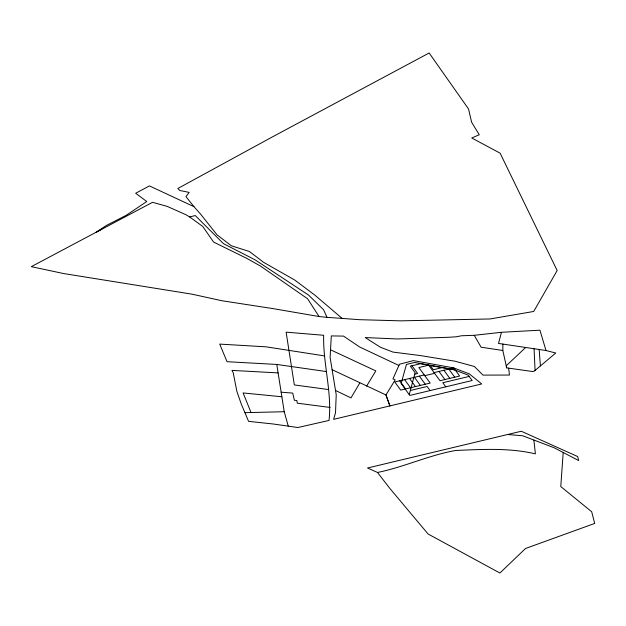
<?xml version="1.0" encoding="UTF-8"?>
<svg xmlns="http://www.w3.org/2000/svg" width="626" height="626" viewBox="0 0 626 626"><rect width="100%" height="100%" fill="white"/><g stroke="black" fill="none" stroke-linecap="round" stroke-linejoin="round"><path stroke-width="0.94" d="M502.827 350.49L502.881 344.073L498.476 343.463L501.473 332.296L539.933 330.192L546.005 350.521L555.763 353.017L534.174 371.187L532.679 371.554L506.684 367.861L502.827 350.49L481.112 347.203L474.25 335.309L461.511 335.771L456.111 336.811L448.545 337.273L397.322 338.963L365.232 337.563L380.248 347.156L392.971 352.086L420.273 355.552L454.875 361.186L474.422 366.484L482.975 375.107L509.462 375.052L508.648 368.166M332.07 369.676L385.952 394.943L389.912 405.891L385.952 394.943L395.17 379.919L392.956 378.863L399.474 364.222L413.442 360.592L453.717 367.916L469.383 373.902L481.699 383.957L333.619 419.35L335.52 412.698L336.217 394.748L330.113 357.438L331.31 335.912L343.549 336.099L359.567 346.953L398.911 365.482M563.197 452.567L560.779 486.558L591.695 511.763L594.7 523.438L525.566 548.47L499.908 573.017L428.09 534.001L389.959 488.562L377.494 472.466L367.525 468.005L521.294 431.244L577.673 456.55L578.667 460.564L554.284 447.825L522.655 435.743L507.522 434.514M328.47 389.544L294.322 384.927L286.121 332.156L323.665 335.278C322.93 363.808 332.101 391.939 329.049 420.437L297.866 427.519L273.179 423.99L248.569 421.345L241.198 403.84L236.816 391.211L233.224 372.689L231.933 370.389L278.116 372.908M409.255 394.67L415.093 372.697L410.312 366.132L420.461 363.706L454.445 369.888M359.786 383.018L350.975 397.893L335.364 390.381M366.601 386.156L375.803 370.882L330.755 349.911M525.59 347.54L506.231 365.787L506.684 367.861M101.811 229.233L96.201 232.191L106.592 225.36L126.131 215.352L146.766 201.541L135.654 193.254L149.426 185.906L193.95 206.658L200.735 214.303L216.987 234.773L231.315 245.752L249.461 251.519L263.53 262.286L294.823 280.096L314.839 295.12L342.132 318.407L358.87 319.659L400.804 320.848L490.017 318.963L533.704 311.466L557.163 270.526L500.111 153.174L471.761 137.978L479.273 134.754L471.613 122.203L468.538 108.979L429.146 52.983L272.091 137.071L177.839 188.496L179.748 190.484L189.154 192.401L185.969 196.627L193.95 206.658M377.494 472.466C404.161 467.066 429.006 455.149 455.751 450.47C482.317 449.351 509.298 447.715 535.402 453.858L533.868 440.125M326.991 317.343L319.064 316.529L272.959 308.602L221.8 300.723L192.033 294.173L63.641 273.554L31.3 266.66L152.525 202.323L167.142 206.361L185.899 214.71L189.647 216.94L195.242 215.547L223.459 243.647L255.064 259.829L308.524 295.049L323.548 309.698L326.991 317.343L342.132 318.407M414.678 374.191L417.628 373.487L411.978 365.733M442.105 367.642L433.341 369.731L430.25 365.482M424.264 374.958L394.803 381.993L400.718 390.115L430.179 383.073L418.872 367.548L428.693 365.201L440 380.725L459.64 376.03L453.725 367.916L434.084 372.611M424.78 375.67L434.6 373.323M410.429 390.467L427.096 386.485L430.078 390.577M469.179 376.422L442.809 382.729L445.79 386.821M474.25 335.309L501.473 332.296M245.071 412.683L284.227 411.72L288.234 426.032M326.404 371.562L276.778 364.449L227.035 361.703L219.718 344.097L266.207 346.843L324.276 355.873M281.152 392.189L292.749 393.089L294.369 400.288L296.826 400.483L297.264 403.183L330.129 407.448M281.872 396.759L243.107 392.948L251.034 412.534M502.881 344.073L546.005 350.521M189.647 216.94L202.761 226.463L213.576 242.051L246.73 258.35L260.463 266.042L307.601 298.766L319.064 316.529M448.811 369.09L454.726 377.204M443.904 370.263L449.82 378.378M438.99 371.437L444.906 379.552M419.357 376.124L425.273 384.247M414.443 377.298L420.359 385.42M409.537 378.472L415.453 386.594M404.623 379.646L410.539 387.768M399.717 380.819L405.632 388.942M276.778 364.449L284.227 411.72M539.166 349.582L540.41 365.936M534.064 348.784L535.073 370.428M406.446 364.418L401.125 383.511L409.803 395.421L472.16 380.514L468.271 375.17L453.427 369.496L414.678 362.446L406.446 364.418"/></g></svg>
